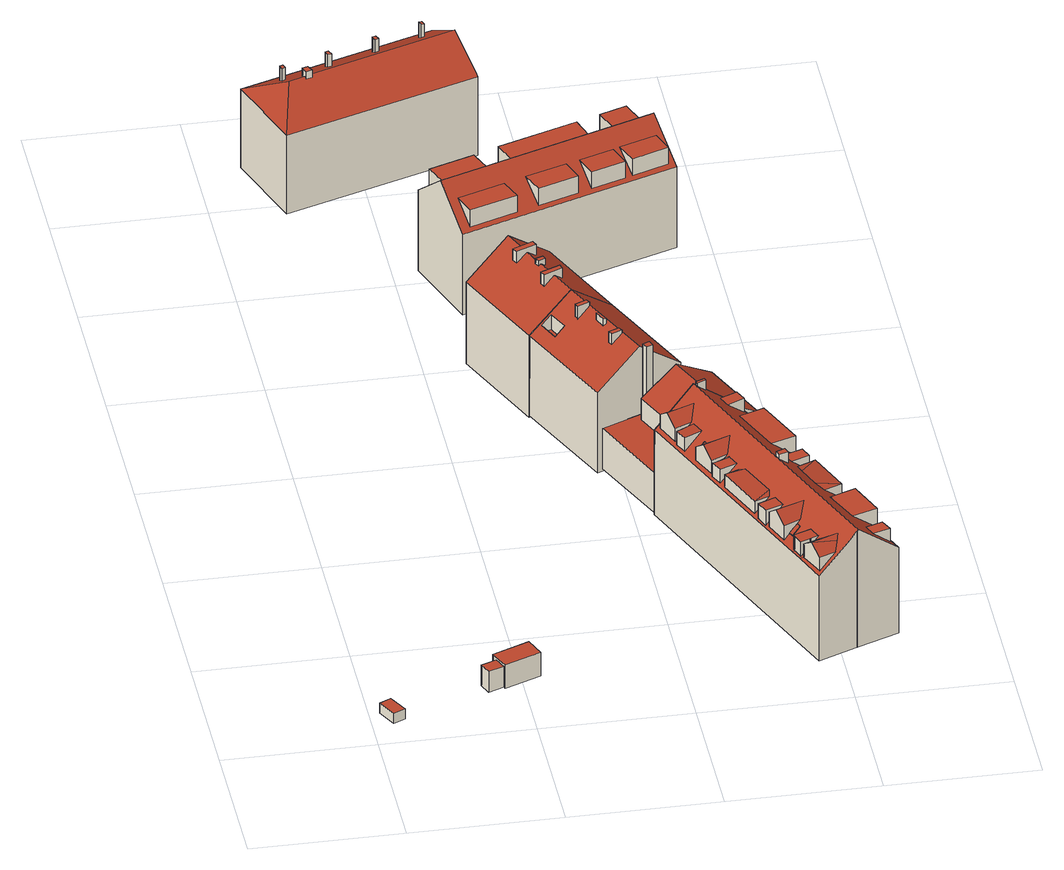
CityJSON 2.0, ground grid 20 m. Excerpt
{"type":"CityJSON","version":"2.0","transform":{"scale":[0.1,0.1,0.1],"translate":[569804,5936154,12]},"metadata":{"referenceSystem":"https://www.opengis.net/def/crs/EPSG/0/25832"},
"CityObjects":{
"building1":{"type":"Building","attributes":{"Grundfläche 2D":"5.174876","Grundhöhe NN":"14.324"},"geometry":[{"type":"Solid","lod":"3","boundaries":[[[[0,1,2,3]],[[4,5,3,2]],[[5,6,0,3]],[[6,7,1,0]],[[7,4,2,1]],[[7,6,5,4]]]],"semantics":{"surfaces":[{"type":"RoofSurface"},{"type":"WallSurface"},{"type":"GroundSurface"}],"values":[[0,1,1,1,1,2]]}}]},
"building2":{"type":"Building","attributes":{"Grundfläche 2D":"18.457066","Grundhöhe NN":"12.968"},"geometry":[{"type":"Solid","lod":"3","boundaries":[[[[8,9,10,11]],[[12,13,14,15]],[[8,11,16,17]],[[9,8,17,18]],[[10,9,18,19]],[[14,20,16,11,10,19,21,15]],[[12,15,21,22]],[[13,12,22,23]],[[14,13,23,20]],[[23,22,21,19,18,17,16,20]]]],"semantics":{"surfaces":[{"type":"RoofSurface"},{"type":"WallSurface"},{"type":"GroundSurface"}],"values":[[0,0,1,1,1,1,1,1,1,2]]}}]},
"building3":{"type":"Building","attributes":{"Grundfläche 2D":"175.668175","Grundhöhe NN":"12.997"},"children":["building3-1","building3-2","building3-3"],"geometry":[{"type":"Solid","lod":"3","boundaries":[[[[24,25,26,27,28,29,30,31,32,33]],[[30,29,28,27,26,25,24,33,34,35]],[[32,31,36,37]],[[34,33,32,37,38]],[[35,34,38,39]],[[36,31,30,35,39]],[[37,36,39,38]]]],"semantics":{"surfaces":[{"type":"RoofSurface"},{"type":"WallSurface"},{"type":"GroundSurface"}],"values":[[0,0,1,1,1,1,2]]}}]},
"building3-1":{"type":"BuildingInstallation","parents":["building3"],"geometry":[{"type":"MultiSurface","lod":"3","boundaries":[[[40,41,42,43]],[[44,45,40,43]],[[28,46,41,40,45]],[[46,47,42,41]],[[29,44,43,42,47]]],"semantics":{"surfaces":[{"type":"RoofSurface"},{"type":"WallSurface"}],"values":[0,1,1,1,1]}}]},
"building3-2":{"type":"BuildingInstallation","parents":["building3"],"geometry":[{"type":"MultiSurface","lod":"3","boundaries":[[[48,49,50,51]],[[48,52,26,53,49]],[[53,54,50,49]],[[27,55,51,50,54]],[[48,51,55,52]]],"semantics":{"surfaces":[{"type":"RoofSurface"},{"type":"WallSurface"}],"values":[0,1,1,1,1]}}]},
"building3-3":{"type":"BuildingInstallation","parents":["building3"],"geometry":[{"type":"MultiSurface","lod":"3","boundaries":[[[56,57,58,59]],[[60,61,56,59]],[[62,57,56,61,24]],[[62,63,58,57]],[[25,60,59,58,63]]],"semantics":{"surfaces":[{"type":"RoofSurface"},{"type":"WallSurface"}],"values":[0,1,1,1,1]}}]},
"building4":{"type":"Building","attributes":{"Grundfläche 2D":"188.371854","Grundhöhe NN":"13.252"},"children":["building4-1","building4-2","building4-3","building4-4"],"geometry":[{"type":"MultiSurface","lod":"3","boundaries":[[[34,33,64,65]],[[32,66,64,33],[67,68,69,70]],[[66,32,71,72]],[[73,65,64,66,72,74]],[[34,65,73,75]],[[32,33,34,75,71]],[[73,74,72,71,75]]],"semantics":{"surfaces":[{"type":"RoofSurface"},{"type":"WallSurface"},{"type":"GroundSurface"}],"values":[0,0,1,1,1,1,2]}}]},
"building4-1":{"type":"BuildingInstallation","parents":["building4"],"geometry":[{"type":"MultiSurface","lod":"3","boundaries":[[[76,77,78,79]],[[79,78,80,81]],[[79,81,82,76]],[[77,76,82,83]],[[78,77,83,80]]],"semantics":{"surfaces":[{"type":"RoofSurface"},{"type":"WallSurface"}],"values":[0,1,1,1,1]}}]},
"building4-2":{"type":"BuildingInstallation","parents":["building4"],"geometry":[{"type":"MultiSurface","lod":"3","boundaries":[[[84,85,86,87]],[[85,84,69,68]],[[86,85,68,67]],[[87,86,67,70]],[[84,87,70,69]]],"semantics":{"surfaces":[{"type":"RoofSurface"},{"type":"WallSurface"}],"values":[0,1,1,1,1]}}]},
"building4-3":{"type":"BuildingInstallation","parents":["building4"],"geometry":[{"type":"MultiSurface","lod":"3","boundaries":[[[88,89,90,91]],[[91,90,92,93]],[[88,91,93,94]],[[89,88,94,95]],[[90,89,95,92]]],"semantics":{"surfaces":[{"type":"RoofSurface"},{"type":"WallSurface"}],"values":[0,1,1,1,1]}}]},
"building4-4":{"type":"BuildingInstallation","parents":["building4"],"geometry":[{"type":"MultiSurface","lod":"3","boundaries":[[[96,97,98,99]],[[99,98,100,101]],[[101,102,96,99]],[[102,103,97,96]],[[98,97,103,100]]],"semantics":{"surfaces":[{"type":"RoofSurface"},{"type":"WallSurface"}],"values":[0,1,1,1,1]}}]},
"building5":{"type":"Building","attributes":{"Grundfläche 2D":"319.418404","Grundhöhe NN":"12.025"},"children":["building5-1","building5-2","building5-3","building5-4","building5-5"],"geometry":[{"type":"Solid","lod":"3","boundaries":[[[[104,105,106,107,108,109,110]],[[107,106,105,111,112,108]],[[109,108,112]],[[111,105,104,110,113,114]],[[112,111,114,115]],[[109,112,115,116]],[[110,109,116,113]],[[114,113,116,115]]]],"semantics":{"surfaces":[{"type":"RoofSurface"},{"type":"WallSurface"},{"type":"GroundSurface"}],"values":[[0,0,0,1,1,1,1,2]]}}]},
"building5-1":{"type":"BuildingInstallation","parents":["building5"],"geometry":[{"type":"MultiSurface","lod":"3","boundaries":[[[117,118,119,120]],[[121,122,120,119]],[[117,120,122,123]],[[123,124,118,117]],[[119,118,124,121]]],"semantics":{"surfaces":[{"type":"RoofSurface"},{"type":"WallSurface"}],"values":[0,1,1,1,1]}}]},
"building5-2":{"type":"BuildingInstallation","parents":["building5"],"geometry":[{"type":"MultiSurface","lod":"3","boundaries":[[[125,126,127,128]],[[128,127,129,130]],[[125,128,130,131]],[[126,125,131,132]],[[127,126,132,129]]],"semantics":{"surfaces":[{"type":"RoofSurface"},{"type":"WallSurface"}],"values":[0,1,1,1,1]}}]},
"building5-3":{"type":"BuildingInstallation","parents":["building5"],"geometry":[{"type":"MultiSurface","lod":"3","boundaries":[[[133,134,135,136]],[[136,135,137,138]],[[133,136,138,139]],[[134,133,139,140]],[[135,134,140,137]]],"semantics":{"surfaces":[{"type":"RoofSurface"},{"type":"WallSurface"}],"values":[0,1,1,1,1]}}]},
"building5-4":{"type":"BuildingInstallation","parents":["building5"],"geometry":[{"type":"MultiSurface","lod":"3","boundaries":[[[141,142,143,144,145]],[[143,142,146,147]],[[143,147,106,148,144]],[[145,144,148,149]],[[149,107,146,142,141,145]]],"semantics":{"surfaces":[{"type":"RoofSurface"},{"type":"WallSurface"}],"values":[0,1,1,1,1]}}]},
"building5-5":{"type":"BuildingInstallation","parents":["building5"],"geometry":[{"type":"MultiSurface","lod":"3","boundaries":[[[150,151,152,153]],[[153,152,154,155]],[[150,153,155,156]],[[156,157,151,150]],[[152,151,157,154]]],"semantics":{"surfaces":[{"type":"RoofSurface"},{"type":"WallSurface"}],"values":[0,1,1,1,1]}}]},
"building6":{"type":"Building","attributes":{"Grundfläche 2D":"176.064622","Grundhöhe NN":"13.708"},"children":["building6-1"],"geometry":[{"type":"Solid","lod":"3","boundaries":[[[[158,159,160,161,162,163,164,165,166,167]],[[168,169,170,171]],[[169,172,173,170]],[[171,160,159,168]],[[169,168,159,174,175,172]],[[173,172,175,176]],[[160,171,170,173,176,177,161]],[[166,165,178,179]],[[180,158,167,166,179,181]],[[158,180,174,159]],[[162,161,177,182]],[[165,164,163,162,182,178]],[[176,175,174,180,181,179,178,182,177]]]],"semantics":{"surfaces":[{"type":"RoofSurface"},{"type":"WallSurface"},{"type":"GroundSurface"}],"values":[[0,0,0,1,1,1,1,1,1,1,1,1,2]]}}]},
"building6-1":{"type":"BuildingInstallation","parents":["building6"],"geometry":[{"type":"MultiSurface","lod":"3","boundaries":[[[183,184,185,186]],[[164,187,186,185]],[[183,186,187,188]],[[188,163,184,183]],[[163,164,185,184]]],"semantics":{"surfaces":[{"type":"RoofSurface"},{"type":"WallSurface"}],"values":[0,1,1,1,1]}}]},
"building7":{"type":"Building","attributes":{"Grundfläche 2D":"465.157875","Grundhöhe NN":"13.872"},"children":["building7-1","building7-2","building7-3","building7-4","building7-5","building7-6","building7-7","building7-8","building7-9","building7-10","building7-11"],"geometry":[{"type":"Solid","lod":"3","boundaries":[[[[189,190,191,192]],[[193,189,192,194]],[[195,196,197,198,199,200,201,202,203,204,205,206,207],[208,209,210,211],[212,213,214,215],[216,217,218,219,220,221]],[[222,223,224,225,226]],[[223,224,223,227]],[[228,229,230,199,198,197,231,232,233,234,235,224,223,227,223,222,236,237,238,239,240,241,242,243,244,245,246,247,226,225,248,249,250],[251,252,253,254,255,256],[257,258,194,192,191],[259,260,261,262,263],[264,265,266,267,268]],[[269,270,264,268]],[[267,271,269,268]],[[272,273,214,213]],[[243,242,274,275,245,244]],[[240,239,274,242,241]],[[276,277,278,279,280,274,239,238]],[[281,282,209,208]],[[218,217,283]],[[284,283,217,216]],[[216,221,284]],[[285,286,256,255]],[[255,254,285]],[[251,256,286]],[[287,288,263,262]],[[289,287,262,261]],[[191,190,257]],[[258,193,194]],[[257,190,189,193,258]],[[264,270,265]],[[271,267,266]],[[270,269,271,266,265]],[[214,273,215]],[[272,213,212]],[[273,272,212,215]],[[245,275,246]],[[277,276,238,237]],[[278,277,236,222]],[[237,236,277]],[[247,280,279,278,222,226]],[[247,246,275,274,280]],[[210,209,282]],[[281,208,211]],[[282,281,211,210]],[[218,283,219]],[[220,284,221]],[[220,219,283,284]],[[286,285,253,252]],[[252,251,286]],[[285,254,253]],[[259,263,288]],[[289,261,260]],[[288,287,289,260,259]],[[290,291,292,234,233,232,231,197,196,195,207,293,294]],[[248,225,224,235,234,292,295]],[[228,250,249,248,295,296]],[[229,228,296,297]],[[298,201,200,199,230,229,297,299]],[[203,202,201,298,300]],[[204,203,300,301]],[[205,204,301,302]],[[206,205,302,303]],[[207,206,303,293]],[[297,296,295,292,291,290,294,293,303,302,301,300,298,299]]]],"semantics":{"surfaces":[{"type":"RoofSurface"},{"type":"WallSurface"},{"type":"GroundSurface"}],"values":[[0,0,0,0,0,0,0,0,0,0,0,0,0,0,0,0,0,0,0,0,0,1,1,1,1,1,1,1,1,1,1,1,1,1,1,1,1,1,1,1,1,1,1,1,1,1,1,1,1,1,1,1,1,1,1,1,1,1,2]]}}]},
"building7-1":{"type":"BuildingInstallation","parents":["building7"],"geometry":[{"type":"MultiSurface","lod":"3","boundaries":[[[304,305,306,307]],[[307,306,308,309]],[[304,307,309,310]],[[305,304,310,311]],[[306,305,311,308]]],"semantics":{"surfaces":[{"type":"RoofSurface"},{"type":"WallSurface"}],"values":[0,1,1,1,1]}}]},
"building7-2":{"type":"BuildingInstallation","parents":["building7"],"geometry":[{"type":"MultiSurface","lod":"3","boundaries":[[[312,313,314,315,316,317,318]],[[318,319,223,312]],[[313,312,223,320]],[[313,320,321,314]],[[321,227,315,314]],[[227,316,315]],[[319,318,317]]],"semantics":{"surfaces":[{"type":"RoofSurface"},{"type":"WallSurface"}],"values":[0,1,1,1,1,1,1]}}]},
"building7-3":{"type":"BuildingInstallation","parents":["building7"],"geometry":[{"type":"MultiSurface","lod":"3","boundaries":[[[322,323,324,325]],[[325,324,195,196]],[[196,326,322,325]],[[323,322,326,327]],[[327,195,324,323]]],"semantics":{"surfaces":[{"type":"RoofSurface"},{"type":"WallSurface"}],"values":[0,1,1,1,1]}}]},
"building7-4":{"type":"BuildingInstallation","parents":["building7"],"geometry":[{"type":"MultiSurface","lod":"3","boundaries":[[[328,329,330,331,332]],[[330,329,333,334]],[[334,335,332,331,330]],[[333,329,328]]],"semantics":{"surfaces":[{"type":"RoofSurface"},{"type":"WallSurface"}],"values":[0,1,1,1]}}]},
"building7-5":{"type":"BuildingInstallation","parents":["building7"],"geometry":[{"type":"MultiSurface","lod":"3","boundaries":[[[336,337,338,339,340]],[[339,338,341,342]],[[340,339,342]],[[341,338,337,336,343]]],"semantics":{"surfaces":[{"type":"RoofSurface"},{"type":"WallSurface"}],"values":[0,1,1,1]}}]},
"building7-6":{"type":"BuildingInstallation","parents":["building7"],"geometry":[{"type":"MultiSurface","lod":"3","boundaries":[[[344,345,346,347]],[[347,346,348,349]],[[344,347,349,350]],[[345,344,350,351]],[[346,345,351,348]]],"semantics":{"surfaces":[{"type":"RoofSurface"},{"type":"WallSurface"}],"values":[0,1,1,1,1]}}]},
"building7-7":{"type":"BuildingInstallation","parents":["building7"],"geometry":[{"type":"MultiSurface","lod":"3","boundaries":[[[352,353,354,355]],[[356,354,353]],[[352,355,357]],[[353,352,357,356]]],"semantics":{"surfaces":[{"type":"RoofSurface"},{"type":"WallSurface"}],"values":[0,1,1,1]}}]},
"building7-8":{"type":"BuildingInstallation","parents":["building7"],"geometry":[{"type":"MultiSurface","lod":"3","boundaries":[[[358,359,360,361]],[[362,360,359]],[[363,358,361]],[[359,358,363,362]]],"semantics":{"surfaces":[{"type":"RoofSurface"},{"type":"WallSurface"}],"values":[0,1,1,1]}}]},
"building7-9":{"type":"BuildingInstallation","parents":["building7"],"geometry":[{"type":"MultiSurface","lod":"3","boundaries":[[[364,365,366,367,368]],[[367,366,369,370]],[[370,368,367]],[[369,366,365,364,371]]],"semantics":{"surfaces":[{"type":"RoofSurface"},{"type":"WallSurface"}],"values":[0,1,1,1]}}]},
"building7-10":{"type":"BuildingInstallation","parents":["building7"],"geometry":[{"type":"MultiSurface","lod":"3","boundaries":[[[372,373,374,375]],[[375,374,376,377]],[[372,375,377,378]],[[373,372,378,379]],[[374,373,379,376]]],"semantics":{"surfaces":[{"type":"RoofSurface"},{"type":"WallSurface"}],"values":[0,1,1,1,1]}}]},
"building7-11":{"type":"BuildingInstallation","parents":["building7"],"geometry":[{"type":"MultiSurface","lod":"3","boundaries":[[[380,381,382,383]],[[384,382,381]],[[380,383,385]],[[385,384,381,380]]],"semantics":{"surfaces":[{"type":"RoofSurface"},{"type":"WallSurface"}],"values":[0,1,1,1]}}]},
"building8":{"type":"Building","attributes":{"Grundfläche 2D":"343.271367","Grundhöhe NN":"12.456"},"geometry":[{"type":"Solid","lod":"3","boundaries":[[[[386,387,388,389]],[[390,391,392,393]],[[394,395,396,397]],[[398,399,400,401]],[[402,403,404,405]],[[406,407,408,409]],[[410,411,412,413]],[[414,415,416,417],[418,419,413,412],[408,420,421,409],[422,423,389,388]],[[424,417,416,425],[426,427,393,392],[402,428,429,403],[400,430,431,401],[395,394,432,433]],[[422,388,387]],[[386,389,423]],[[387,386,423,422]],[[391,390,427,426]],[[426,392,391]],[[390,393,427]],[[397,396,433,432]],[[432,394,397]],[[433,396,395]],[[399,398,431,430]],[[400,399,430]],[[431,398,401]],[[405,404,429,428]],[[402,405,428]],[[429,404,403]],[[408,407,420]],[[421,406,409]],[[406,421,420,407]],[[412,411,418]],[[419,410,413]],[[411,410,419,418]],[[414,417,424,434,435]],[[415,414,435,436]],[[425,416,415,436,437]],[[424,425,437,434]],[[437,436,435,434]]]],"semantics":{"surfaces":[{"type":"RoofSurface"},{"type":"WallSurface"},{"type":"GroundSurface"}],"values":[[0,0,0,0,0,0,0,0,0,1,1,1,1,1,1,1,1,1,1,1,1,1,1,1,1,1,1,1,1,1,1,1,1,1,2]]}}]}
},
"vertices":[
[37,17,38],[23,43,38],[8,35,38],[21,9,38],[8,35,23],[21,9,23],[37,17,23],[23,43,23],
[222,101,45],[212,127,45],[163,107,45],[174,81,45],[146,92,41],[152,76,41],[173,84,41],[166,100,41],[174,81,10],[222,101,10],[212,127,10],[163,107,10],[173,84,10],[166,100,10],[146,92,10],[152,76,10],
[351,728,178],[348,735,178],[339,757,178],[336,762,178],[327,785,178],[324,792,178],[310,825,178],[253,800,132],[309,669,132],[366,693,178],[422,718,132],[366,849,132],[253,800,10],[309,669,10],[422,718,10],[366,849,10],
[313,779,184],[339,790,184],[336,798,184],[309,786,184],[309,786,167],[313,779,167],[339,790,168],[336,798,168],
[336,755,183],[345,759,183],[343,765,183],[333,761,183],[336,755,176],[345,759,173],[343,765,173],[333,761,176],
[337,722,184],[362,733,184],[360,740,184],[334,729,184],[334,729,167],[337,722,167],[362,733,169],[360,740,169],
[427,553,178],[483,577,132],[370,528,132],[337,644,143],[325,672,143],[338,677,154],[350,650,154],[309,669,13],[370,528,13],[483,577,13],[427,553,13],[422,718,13],
[364,653,183],[366,647,183],[382,654,183],[379,660,183],[382,654,178],[379,660,178],[364,653,164],[366,647,164],
[338,677,132],[325,672,132],[337,644,132],[350,650,132],
[392,614,183],[396,615,183],[389,630,183],[386,629,183],[389,630,175],[386,629,173],[392,614,173],[396,615,175],
[394,587,182],[397,581,182],[411,587,182],[408,593,182],[411,587,178],[408,593,178],[394,587,166],[397,581,166],
[350,1271,119],[332,1324,152],[138,1258,152],[131,1255,152],[110,1248,152],[95,1181,117],[351,1268,117],[313,1380,117],[57,1293,117],[351,1268,0],[313,1380,0],[57,1293,0],[95,1181,0],
[293,1340,159],[289,1339,159],[291,1333,159],[295,1334,159],[291,1333,140],[295,1334,140],[293,1340,136],[289,1339,136],
[168,1297,158],[164,1296,158],[166,1289,158],[171,1290,158],[166,1289,140],[171,1290,140],[168,1297,136],[164,1296,136],
[231,1318,159],[227,1317,159],[229,1310,159],[234,1312,159],[229,1310,140],[234,1312,140],[231,1318,136],[227,1317,136],
[131,1255,161],[132,1252,161],[140,1254,161],[136,1263,161],[129,1261,161],[132,1252,150],[140,1254,150],[136,1263,149],[129,1261,149],
[107,1276,158],[103,1275,158],[105,1268,158],[109,1270,158],[105,1268,140],[109,1270,140],[107,1276,136],[103,1275,136],
[472,436,77],[469,444,77],[427,541,77],[445,549,77],[441,558,77],[440,558,77],[431,554,77],[376,531,77],[425,417,77],[426,418,77],[469,444,109],[517,465,141],[475,562,141],[427,541,109],[565,485,109],[523,583,109],[469,444,17],[565,485,17],[523,583,17],[445,549,17],[376,531,17],[425,417,17],[472,436,17],[426,418,17],[441,558,17],
[443,550,181],[440,558,181],[431,554,181],[435,546,181],[435,546,77],[443,550,77],
[529,160,182],[536,143,169],[558,153,169],[566,175,182],[523,176,169],[545,185,169],[489,443,181],[477,438,191],[474,437,194],[476,432,194],[618,82,194],[672,104,147],[673,104,146],[668,116,146],[654,151,146],[660,154,140],[554,414,140],[549,412,145],[530,460,145],[552,324,170],[524,392,170],[557,405,141],[585,337,141],[656,161,141],[623,148,170],[603,195,170],[637,209,141],[590,228,170],[579,257,170],[576,273,167],[600,283,147],[623,225,147],[600,215,167],[555,101,150],[545,118,147],[541,120,145],[548,103,145],[554,100,149],[563,109,159],[616,81,192],[617,81,192],[618,82,193],[472,436,192],[426,418,149],[425,417,149],[421,416,145],[423,411,145],[568,106,162],[569,106,162],[575,109,168],[596,98,181],[594,94,179],[594,93,178],[593,89,176],[592,85,174],[591,84,173],[589,76,168],[567,67,148],[553,100,148],[565,60,145],[607,77,183],[609,78,185],[530,215,166],[510,207,148],[484,272,148],[503,280,166],[510,274,170],[531,223,170],[536,143,148],[523,176,148],[441,380,149],[428,413,149],[450,421,169],[470,411,182],[463,389,169],[494,311,169],[473,302,149],[459,335,149],[481,343,169],[501,333,182],[466,318,182],[473,302,169],[459,335,169],[656,161,169],[637,209,169],[560,83,181],[567,67,168],[569,106,168],[568,106,168],[555,101,168],[554,100,168],[553,100,168],[585,337,169],[557,405,169],[600,283,167],[623,225,167],[484,272,166],[510,207,166],[434,396,182],[441,380,169],[428,413,169],[426,418,19],[425,417,19],[421,416,19],[530,460,19],[472,436,19],[565,60,19],[616,81,19],[617,81,19],[673,104,19],[618,82,19],[654,151,19],[660,154,19],[554,414,19],[549,412,19],
[473,350,165],[462,345,156],[465,339,156],[475,343,165],[465,339,155],[475,343,164],[473,350,164],[462,345,155],
[545,118,169],[550,104,169],[562,109,169],[563,109,169],[574,114,169],[567,130,169],[544,121,169],[544,121,147],[550,104,147],[562,109,158],
[478,434,196],[490,439,196],[489,443,196],[477,438,196],[478,434,191],[490,439,181],
[536,207,169],[513,197,169],[519,180,169],[521,181,169],[543,190,169],[513,197,147],[519,180,147],[521,181,148],
[465,384,170],[443,375,168],[442,374,168],[449,358,168],[472,367,170],[442,374,148],[449,358,148],[443,375,149],
[554,150,165],[543,146,156],[546,139,156],[556,144,165],[546,139,155],[556,144,164],[554,150,164],[543,146,155],
[537,430,169],[530,446,169],[507,436,169],[514,420,169],[530,446,149],[537,430,149],
[664,114,169],[657,130,169],[635,121,170],[641,105,170],[657,130,150],[664,114,150],
[496,306,169],[475,297,168],[473,297,168],[480,281,168],[503,290,169],[473,297,148],[480,281,148],[475,297,149],
[562,260,199],[559,268,199],[547,263,199],[550,256,199],[547,263,192],[550,256,192],[562,260,182],[559,268,182],
[594,291,169],[588,307,169],[563,297,170],[570,281,170],[588,307,148],[594,291,148],
[511,1118,154],[475,1105,154],[486,1075,154],[522,1087,154],[280,924,154],[343,946,154],[332,975,154],[270,953,154],[478,1026,154],[433,1010,154],[443,981,154],[488,997,154],[498,1001,154],[546,1018,154],[536,1047,154],[487,1030,154],[415,1004,154],[361,985,154],[372,956,154],[425,975,154],[306,1045,153],[246,1024,153],[257,994,154],[317,1015,154],[444,1094,154],[339,1057,154],[350,1027,154],[454,1063,154],[518,1123,125],[232,1022,125],[251,969,172],[537,1070,172],[339,1057,127],[444,1094,127],[246,1024,127],[306,1045,127],[475,1105,127],[511,1118,127],[556,1016,125],[269,915,125],[343,946,129],[280,924,129],[425,975,129],[372,956,129],[546,1018,129],[498,1001,129],[488,997,129],[443,981,129],[556,1016,5],[518,1123,5],[232,1022,5],[269,915,5]
]}
